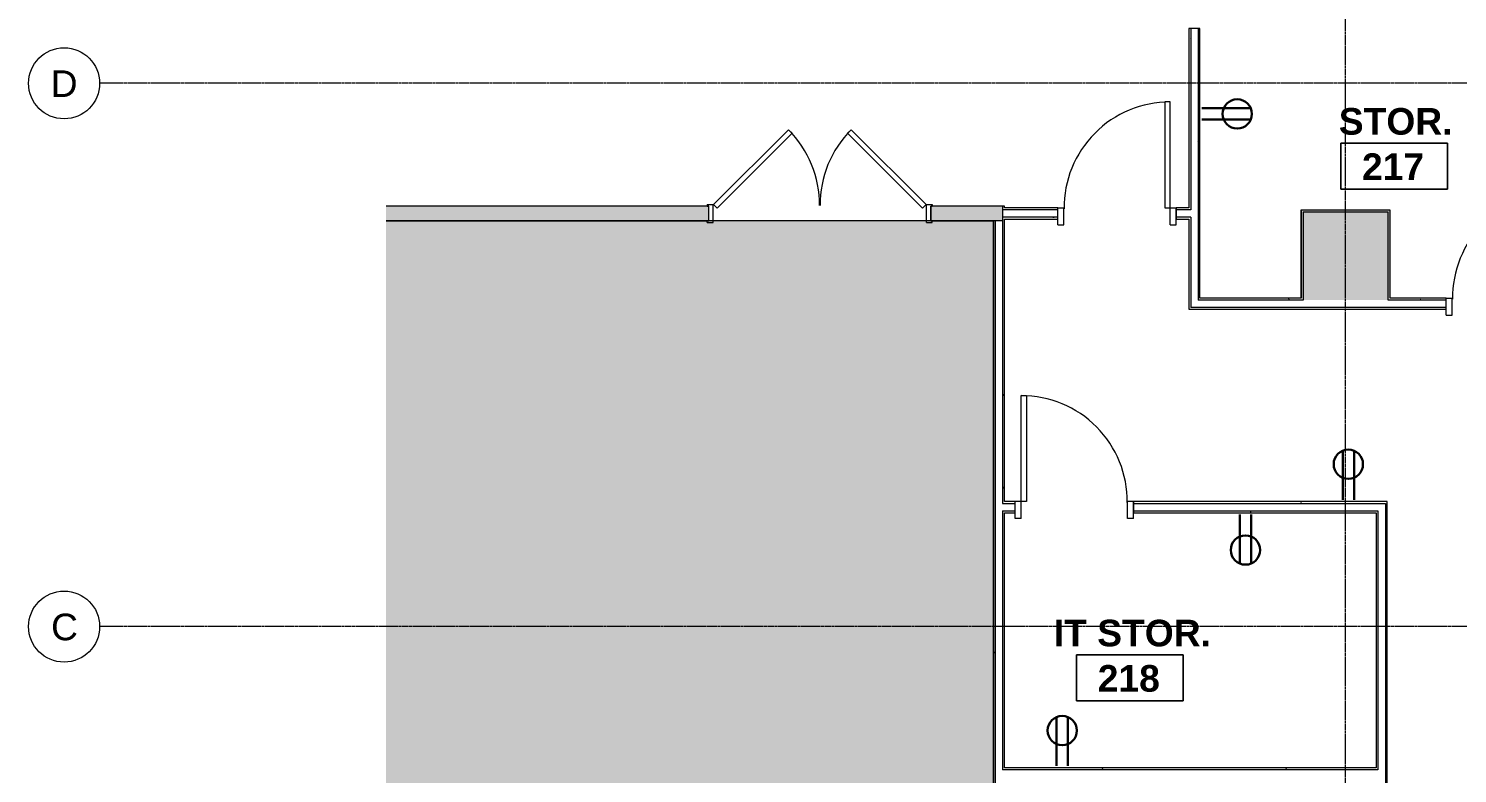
# Model space of a CAD drawing. Header units: inches. Extents: x 29752 to 31446, y 4278 to 5722.
# Drawn here: x 29751.7 to 30234.2, y 4534.4 to 4786.2 of the extents above; entities that cross this region are included whole.
import ezdxf

# ---------------------------------------------------------------- set-up
doc = ezdxf.new("R2010")
doc.units = ezdxf.units.IN
doc.header["$MEASUREMENT"] = 0
doc.linetypes.add('Grid Line 1_2_', pattern=[0.875, 0.5, -0.125, 0.125, -0.125])
for name, color, linetype, lineweight in [('1900 Duke Street_2nd Flr_LINKED_dwg', 8, 'Continuous', 9), ('A-ANNO-NOTE', 131, 'Continuous', 30), ('A-AREA-IDEN', 2, 'Continuous', 9), ('A-DETL-GENF', 92, 'Continuous', 9), ('A-DETL-THIN', 151, 'Continuous', 9), ('A-DOOR', 31, 'Continuous', 13), ('A-DOOR-FRAM', 31, 'Continuous', 20), ('A-WALL', 113, 'Continuous', 13), ('A-WALL-PATT', 111, 'Continuous', 13), ('AE-COLUMN', 7, 'Continuous', 9), ('I-WALL', 2, 'Continuous', 13), ('S-GRID', 1, 'Continuous', 9), ('S-GRID-IDEN', 1, 'Continuous', 9)]:
    doc.layers.add(name, color=color, linetype=linetype, lineweight=lineweight)
doc.styles.add('Swis721 Lt BT', font='swissl.ttf', dxfattribs={"height": 9})
doc.styles.add('Swis721 Lt BT_B', font='', dxfattribs={"height": 9})
doc.styles.get('Swis721 Lt BT_B').set_extended_font_data('Swis721 Lt BT', bold=True)
pattern_1 = [(0, (0, 0), (30.72, 7.68), [1.267, -21.773, 1.267, -21.773, -122.88]), (0, (0, 0), (30.72, 7.68), [-46.08, 1.267, -44.813, 1.267, -21.773, -53.76]), (0, (0, 0), (30.72, 7.68), [-115.2, 1.267, -14.093, 1.267, -37.133]), (120, (11.52, 3.84), (-22.0110751, 22.7643004), [1.267, -21.773, 1.267, -21.773, -122.88]), (120, (11.52, 3.84), (-22.0110751, 22.7643004), [-46.08, 1.267, -44.813, 1.267, -21.773, -53.76]), (120, (11.52, 3.84), (-22.0110751, 22.7643004), [-115.2, 1.267, -14.093, 1.267, -37.133]), (240, (15.36, 19.2), (-8.7089249, -30.4443004), [1.267, -21.773, 1.267, -21.773, -122.88]), (240, (15.36, 19.2), (-8.7089249, -30.4443004), [-46.08, 1.267, -44.813, 1.267, -21.773, -53.76]), (240, (15.36, 19.2), (-8.7089249, -30.4443004), [-115.2, 1.267, -14.093, 1.267, -37.133])]

# ---------------------------------------------------------------- blocks, each defined once
blk = doc.blocks.new('1900 Duke Street_2nd Flr_LINKED_dwg-5565117-FIRST FLOOR POWER _ SIGNAL')
at = {"layer": 'AE-COLUMN'}
blk.add_hatch(color=256, dxfattribs=at).paths.add_polyline_path([(1082.81, 316.25), (1082.92, 316.25), (1082.92, 346.02), (1082.81, 346.02), (1082.81, 316.36)], flags=0)
at = {"layer": 'AE-COLUMN', "flags": 128}
blk.add_lwpolyline([(1082.92, 346.02), (1082.81, 346.02), (1082.81, 316.25)], dxfattribs=at)
blk.add_lwpolyline([(1082.92, 346.02), (1082.81, 346.02), (1082.81, 316.25)], dxfattribs=at)
blk = doc.blocks.new('Double Flush w-Full Lite - Int-FG-WDMF-72_ x 84_-6427678-FIRST FLOOR POWER _ SIGNAL')
at = {"layer": 'A-DOOR', "lineweight": 20}
for p, q in [((-35.91, 3), (-10.58, 28.32)), ((-9.35, 27.09), (-34.67, 1.76)), ((-10.58, 28.32), (-9.35, 27.09)), ((10.58, 28.32), (9.35, 27.09)), ((9.35, 27.09), (34.67, 1.76)), ((35.91, 3), (10.58, 28.32)), ((-34.67, 1.76), (-35.91, 3)), ((34.67, 1.76), (35.91, 3))]:
    blk.add_line(p, q, dxfattribs=at)
at = {"layer": 'A-DOOR', "lineweight": 9}
for centre, start, end in [((-35.91, 3), 359.5, 45), ((35.91, 3), 135, 180.5)]:
    blk.add_arc(centre, 35.81, start, end, dxfattribs=at)
at = {"layer": 'A-DOOR-FRAM'}
for p, q in [((-38, 3), (-36, 3)), ((-38, 3), (-38, 2.5)), ((-38, 2.5), (-37.5, 2.5)), ((-37.5, -2.5), (-37.5, 2.5)), ((-36, -3), (-36, 3)), ((36, -3), (36, 3)), ((36, 3), (38, 3)), ((37.5, 2.5), (38, 2.5)), ((37.5, -2.5), (37.5, 2.5)), ((38, 3), (38, 2.5)), ((-38, -2.5), (-37.5, -2.5)), ((-38, -3), (-38, -2.5)), ((-38, -3), (-36, -3)), ((36, -3), (38, -3)), ((37.5, -2.5), (38, -2.5)), ((38, -3), (38, -2.5))]:
    blk.add_line(p, q, dxfattribs=at)
blk = doc.blocks.new('Single Flush - OTJ_SOLIDFLUSH_ALUM-5854608-FIRST FLOOR POWER _ SIGNAL')
at = {"layer": 'A-DOOR', "lineweight": 20}
for p, q in [((16.15625, 37.6875), (16.15625, 1.875)), ((17.90625, 37.6875), (16.15625, 37.6875)), ((17.90625, 1.875), (17.90625, 37.6875)), ((16.15625, 1.875), (17.90625, 1.875))]:
    blk.add_line(p, q, dxfattribs=at)
at = {"layer": 'A-DOOR', "lineweight": 9}
blk.add_arc((17.90625, 1.875), 35.8125, 90, 180.5, dxfattribs=at)
at = {"layer": 'A-DOOR-FRAM'}
for p, q in [((-20, -3.875), (-20, 1.875)), ((-20, 1.875), (-18, 1.875)), ((-18, -3.875), (-18, 1.875)), ((18.000004, -3.875), (18.000004, 1.875)), ((18.000004, 1.875), (20.000004, 1.875)), ((20.000004, -3.875), (20.000004, 1.875)), ((-20, -3.875), (-18, -3.875)), ((18.000004, -3.875), (20.000004, -3.875))]:
    blk.add_line(p, q, dxfattribs=at)
blk = doc.blocks.new('Single Flush - OTJ_SOLIDFLUSH_ALUM-5854609-FIRST FLOOR POWER _ SIGNAL')
at = {"layer": 'A-DOOR', "lineweight": 20}
for p, q in [((16.15625, -1.875), (17.90625, -1.875)), ((16.15625, -37.6875), (16.15625, -1.875)), ((17.90625, -1.875), (17.90625, -37.6875)), ((17.90625, -37.6875), (16.15625, -37.6875))]:
    blk.add_line(p, q, dxfattribs=at)
at = {"layer": 'A-DOOR', "lineweight": 9}
blk.add_arc((17.90625, -1.875), 35.8125, 179.5, 270, dxfattribs=at)
at = {"layer": 'A-DOOR-FRAM'}
for p, q in [((-20, 3.875), (-20, -1.875)), ((-20, 3.875), (-18, 3.875)), ((-18, 3.875), (-18, -1.875)), ((18.000004, 3.875), (18.000004, -1.875)), ((18.000004, 3.875), (20.000004, 3.875)), ((20.000004, 3.875), (20.000004, -1.875)), ((-20, -1.875), (-18, -1.875)), ((18.000004, -1.875), (20.000004, -1.875))]:
    blk.add_line(p, q, dxfattribs=at)
blk = doc.blocks.new('Room Tag - Room Name and Number-3379422-FIRST FLOOR POWER _ SIGNAL')
at = {"layer": 'A-AREA-IDEN'}
for p, q in [((-0.1881, -0.1636), (-0.1881, -0.0018)), ((-0.1881, -0.0018), (0.1869, -0.0018)), ((0.1869, -0.0018), (-0.1881, -0.0018)), ((-0.1881, -0.0018), (-0.1881, -0.1636)), ((0.1869, -0.0018), (0.1869, -0.1636)), ((0.1869, -0.1636), (0.1869, -0.0018)), ((0.1869, -0.1636), (-0.1881, -0.1636)), ((-0.1881, -0.1636), (0.1869, -0.1636))]:
    blk.add_line(p, q, dxfattribs=at)
blk = doc.blocks.new('Grid - Grid Head - Circle-50561-FIRST FLOOR POWER _ SIGNAL')
at = {"layer": 'S-GRID-IDEN'}
blk.add_circle((0, 0), 0.125, dxfattribs=at)

msp = doc.modelspace()

# ---------------------------------------------------------------- hatches: boundary and pattern name
at = {"layer": 'A-DETL-GENF'}
h = msp.add_hatch(color=9, dxfattribs=at)
h.paths.add_polyline_path([(29883.92, 4391.56), (29937.92, 4391.56), (29937.92, 4391.81), (29967.92, 4391.81), (29967.92, 4391.56), (30063.92, 4391.56), (30063.92, 4391.81), (30077.49, 4391.81), (30077.49, 4721.2), (29872.39, 4721.2), (29872.39, 4391.81), (29883.92, 4391.81)], flags=0)
h.paths.add_polyline_path([(29872.39, 5033.27), (29951.49, 5033.27), (29951.49, 5098.14), (30014.36, 5098.14), (30014.36, 5419.84), (29966.17, 5419.84), (29966.17, 5411.51), (29938.55, 5411.51), (29938.55, 5419.84), (29882.17, 5419.84), (29882.17, 5405.51), (29872.39, 5405.51), (29872.39, 5037.14)], flags=0)
at = {"layer": 'A-WALL'}
msp.add_hatch(color=250, dxfattribs=at).paths.add_polyline_path([(30184.36, 4694.44), (30210.84, 4694.44), (30210.84, 4724.2), (30182.09, 4724.2), (30182.09, 4694.44)], flags=0)
at = {"layer": 'A-WALL-PATT', "lineweight": 9}
h = msp.add_hatch(dxfattribs=at)
h.set_pattern_fill('FP_1', color=256, style=0, pattern_type=2)
h.set_pattern_definition(pattern_1)
h.paths.add_polyline_path([(30143.49, 4691.31), (30144.11, 4691.31), (30144.11, 4722.45), (30143.49, 4722.45), (30143.49, 4691.94)], flags=0)
h.paths.add_polyline_path([(30143.49, 4724.95), (30144.11, 4724.95), (30144.11, 4786.2), (30143.49, 4786.2), (30143.49, 4725.58)], flags=0)
h = msp.add_hatch(dxfattribs=at)
h.set_pattern_fill('FP_1', color=256, style=0, pattern_type=2)
h.set_pattern_definition(pattern_1)
h.paths.add_polyline_path([(30146.61, 4694.44), (30147.24, 4694.44), (30147.24, 4786.2), (30146.61, 4786.2), (30146.61, 4694.83)], flags=0)
h = msp.add_hatch(color=7, dxfattribs=at)
h.paths.add_polyline_path([(30077.49, 4721.2), (30080.61, 4721.2), (30080.61, 4726.2), (30056.36, 4726.2), (30056.36, 4721.2)], flags=0)
h.paths.add_polyline_path([(29981.36, 4721.2), (29981.36, 4726.2), (29872.39, 4726.2), (29872.39, 4721.2)], flags=0)
h = msp.add_hatch(dxfattribs=at)
h.set_pattern_fill('FP_1', color=256, style=0, pattern_type=2)
h.set_pattern_definition(pattern_1)
h.paths.add_polyline_path([(30080.61, 4391.81), (30081.24, 4391.81), (30081.24, 4533.2), (30080.61, 4533.2)], flags=0)
h.paths.add_polyline_path([(30080.61, 4535.7), (30081.24, 4535.7), (30081.24, 4623.2), (30080.61, 4623.2), (30080.61, 4557.32)], flags=0)
h.paths.add_polyline_path([(30081.24, 4625.7), (30081.24, 4722.45), (30080.61, 4722.45), (30080.61, 4625.7), (30080.8, 4625.7)], flags=0)
h.paths.add_polyline_path([(30081.24, 4724.95), (30081.24, 4726.2), (30080.61, 4726.2), (30080.61, 4724.95), (30080.8, 4724.95)], flags=0)
at = {"layer": 'A-WALL-PATT'}
msp.add_hatch(color=250, dxfattribs=at).paths.add_polyline_path([(30211.47, 4695.06), (30211.47, 4724.83), (30181.47, 4724.83), (30181.48, 4695.06), (30182.09, 4695.06), (30182.09, 4724.2), (30210.84, 4724.2), (30210.84, 4695.06), (30211.36, 4695.06)], flags=0)
at = {"layer": 'A-WALL-PATT', "lineweight": 9}
h = msp.add_hatch(dxfattribs=at)
h.set_pattern_fill('FP_1', color=256, style=0, pattern_type=2)
h.set_pattern_definition(pattern_1)
h.paths.add_polyline_path([(30078.11, 4391.81), (30078.11, 4721.2), (30077.49, 4721.2), (30077.49, 4391.81)], flags=0)
h = msp.add_hatch(dxfattribs=at)
h.set_pattern_fill('FP_1', color=256, style=0, pattern_type=2)
h.set_pattern_definition(pattern_1)
h.paths.add_polyline_path([(30139.24, 4721.83), (30143.49, 4721.83), (30143.47, 4722.45), (30139.24, 4722.45)], flags=0)
h.paths.add_polyline_path([(30081.24, 4721.83), (30099.24, 4721.83), (30099.24, 4722.45), (30081.24, 4722.45)], flags=0)
h = msp.add_hatch(dxfattribs=at)
h.set_pattern_fill('FP_1', color=256, style=0, pattern_type=2)
h.set_pattern_definition(pattern_1)
h.paths.add_polyline_path([(30758.65, 4694.44), (30764.43, 4694.44), (30764.43, 4695.06), (30714.68, 4695.06), (30714.68, 4694.44), (30742.51, 4694.44)], flags=0)
h.paths.add_polyline_path([(30571.56, 4694.44), (30621.79, 4694.44), (30621.79, 4695.06), (30571.48, 4695.06), (30571.48, 4694.44)], flags=0)
h.paths.add_polyline_path([(30541.36, 4694.44), (30541.98, 4694.44), (30541.98, 4695.06), (30505.36, 4695.06), (30505.36, 4694.44), (30541.17, 4694.44)], flags=0)
h.paths.add_polyline_path([(30661.79, 4694.44), (30666.98, 4694.44), (30666.98, 4695.06), (30661.79, 4695.06)], flags=0)
h.paths.add_polyline_path([(30674.68, 4694.44), (30674.68, 4695.06), (30669.48, 4695.06), (30669.48, 4694.44), (30670.11, 4694.44)], flags=0)
h.paths.add_polyline_path([(30360.42, 4694.44), (30457.36, 4694.44), (30457.36, 4695.06), (30360.42, 4695.06)], flags=0)
h.paths.add_polyline_path([(30289.2, 4694.44), (30312.42, 4694.44), (30312.42, 4695.06), (30277.67, 4695.06), (30277.67, 4694.44)], flags=0)
h.paths.add_polyline_path([(30210.84, 4694.44), (30230.42, 4694.44), (30230.42, 4695.06), (30210.84, 4695.06), (30210.84, 4694.83)], flags=0)
h.paths.add_polyline_path([(30275.17, 4694.44), (30275.17, 4695.06), (30270.42, 4695.06), (30270.42, 4694.44)], flags=0)
h.paths.add_polyline_path([(30182.09, 4694.44), (30182.09, 4695.06), (30147.24, 4695.06), (30147.24, 4694.44), (30181.36, 4694.44)], flags=0)
h = msp.add_hatch(dxfattribs=at)
h.set_pattern_fill('FP_1', color=256, style=0, pattern_type=2)
h.set_pattern_definition(pattern_1)
h.paths.add_polyline_path([(30758.65, 4691.31), (30767.55, 4691.31), (30767.55, 4691.94), (30714.68, 4691.94), (30714.68, 4691.31), (30742.51, 4691.31)], flags=0)
h.paths.add_polyline_path([(30541.36, 4691.31), (30621.79, 4691.31), (30621.79, 4691.94), (30505.36, 4691.94), (30505.36, 4691.31), (30539.6, 4691.31)], flags=0)
h.paths.add_polyline_path([(30669.48, 4691.31), (30674.68, 4691.31), (30674.68, 4691.94), (30661.79, 4691.94), (30661.79, 4691.31), (30666.98, 4691.31)], flags=0)
h.paths.add_polyline_path([(30457.36, 4691.31), (30457.36, 4691.94), (30360.42, 4691.94), (30360.42, 4691.31), (30393.41, 4691.31)], flags=0)
h.paths.add_polyline_path([(30211.36, 4691.31), (30230.42, 4691.31), (30230.42, 4691.94), (30144.11, 4691.94), (30144.13, 4691.31), (30208.36, 4691.31)], flags=0)
h.paths.add_polyline_path([(30289.2, 4691.31), (30312.42, 4691.31), (30312.42, 4691.94), (30270.42, 4691.94), (30270.42, 4691.31), (30277.67, 4691.31)], flags=0)
h = msp.add_hatch(dxfattribs=at)
h.set_pattern_fill('FP_1', color=256, style=0, pattern_type=2)
h.set_pattern_definition(pattern_1)
h.paths.add_polyline_path([(30206.74, 4625.7), (30209.86, 4625.7), (30209.86, 4626.32), (30124.81, 4626.32), (30124.81, 4625.7), (30185, 4625.7)], flags=0)
h.paths.add_polyline_path([(30081.24, 4625.7), (30084.81, 4625.7), (30084.81, 4626.32), (30081.24, 4626.32)], flags=0)
h = msp.add_hatch(dxfattribs=at)
h.set_pattern_fill('FP_1', color=256, style=0, pattern_type=2)
h.set_pattern_definition(pattern_1)
h.paths.add_polyline_path([(30185, 4622.57), (30206.74, 4622.57), (30206.73, 4623.2), (30124.81, 4623.2), (30124.81, 4622.57)], flags=0)
h.paths.add_polyline_path([(30084.81, 4622.57), (30084.81, 4623.2), (30081.24, 4623.2), (30081.24, 4622.57)], flags=0)
h = msp.add_hatch(dxfattribs=at)
h.set_pattern_fill('FP_1', color=256, style=0, pattern_type=2)
h.set_pattern_definition(pattern_1)
h.paths.add_polyline_path([(30210.49, 4535.7), (30210.49, 4536.32), (30209.86, 4536.32), (30209.86, 4535.7)], flags=0)
h.paths.add_polyline_path([(30207.36, 4535.7), (30207.36, 4536.32), (30081.24, 4536.32), (30081.24, 4535.7), (30185, 4535.7)], flags=0)
h = msp.add_hatch(dxfattribs=at)
h.set_pattern_fill('FP_1', color=256, style=0, pattern_type=2)
h.set_pattern_definition(pattern_1)
h.paths.add_polyline_path([(30210.36, 4417.69), (30210.49, 4417.69), (30210.49, 4489.16), (30209.86, 4489.16), (30209.86, 4417.69)], flags=0)
h.paths.add_polyline_path([(30209.86, 4529.16), (30210.49, 4529.16), (30210.49, 4535.7), (30209.86, 4535.7), (30209.86, 4532.57)], flags=0)

# ---------------------------------------------------------------- linework, layer by layer
at = {"layer": 'A-ANNO-NOTE'}
for p, q in [((30147.89, 4759.25), (30164.42, 4759.25)), ((30147.89, 4755.42), (30164.42, 4755.42)), ((30195.44, 4626.97), (30195.44, 4643.5)), ((30199.27, 4626.97), (30199.27, 4643.5)), ((30160.7, 4621.92), (30160.7, 4605.39)), ((30164.54, 4621.92), (30164.54, 4605.39)), ((30098.81, 4536.97), (30098.81, 4553.5)), ((30102.65, 4536.97), (30102.65, 4553.5))]:
    msp.add_line(p, q, dxfattribs=at)
for centre in [(30159.85, 4757.34), (30197.35, 4638.94), (30162.62, 4609.96), (30100.73, 4548.94)]:
    msp.add_circle(centre, 4.95, dxfattribs=at)
at = {"layer": 'A-DETL-THIN'}
for p, q in [((30077.49, 4721.2), (29872.39, 4721.2)), ((30077.49, 4391.56), (30077.49, 4721.2))]:
    msp.add_line(p, q, dxfattribs=at)
at = {"layer": 'A-WALL'}
for p, q in [((30144.11, 4786.2), (30144.11, 4724.95)), ((30146.61, 4786.2), (30146.61, 4694.44)), ((30080.61, 4726.2), (30080.61, 4625.7)), ((30099.24, 4724.95), (30080.61, 4724.95)), ((30144.11, 4724.95), (30139.24, 4724.95)), ((30080.61, 4721.2), (30077.49, 4721.2)), ((30078.11, 4721.2), (30078.11, 4391.56)), ((30099.24, 4722.45), (30080.61, 4722.45)), ((30144.11, 4722.45), (30139.24, 4722.45)), ((30144.11, 4722.45), (30144.11, 4691.94)), ((30230.42, 4691.94), (30144.11, 4691.94)), ((30182.09, 4694.44), (30146.61, 4694.44)), ((30230.42, 4694.44), (30210.84, 4694.44)), ((30080.61, 4625.7), (30084.81, 4625.7)), ((30080.61, 4623.2), (30080.61, 4535.7)), ((30080.61, 4623.2), (30084.81, 4623.2)), ((30124.81, 4625.7), (30209.86, 4625.7)), ((30124.81, 4623.2), (30207.36, 4623.2)), ((30207.36, 4623.2), (30207.36, 4535.7)), ((30209.86, 4625.7), (30209.86, 4529.16)), ((30207.36, 4535.7), (30080.61, 4535.7))]:
    msp.add_line(p, q, dxfattribs=at)
at = {"layer": 'A-WALL', "color": 8, "lineweight": 20}
for p, q in [((30211.47, 4724.83), (30181.47, 4724.83)), ((30181.47, 4724.83), (30181.47, 4695.06)), ((30211.47, 4695.06), (30211.47, 4724.83))]:
    msp.add_line(p, q, dxfattribs=at)
at = {"layer": 'A-WALL', "color": 55}
for p, q in [((30182.09, 4724.2), (30182.09, 4695.06)), ((30210.84, 4724.2), (30182.09, 4724.2)), ((30210.84, 4695.06), (30210.84, 4724.2)), ((30182.09, 4695.06), (30182.09, 4694.44)), ((30210.84, 4694.44), (30210.84, 4695.06))]:
    msp.add_line(p, q, dxfattribs=at)
at = {"layer": 'I-WALL'}
for p, q in [((30147.24, 4786.2), (30143.49, 4786.2)), ((30143.49, 4786.2), (30143.49, 4725.58)), ((30147.24, 4695.06), (30147.24, 4786.2)), ((30099.24, 4725.58), (30081.24, 4725.58)), ((30099.24, 4721.83), (30099.24, 4725.58)), ((30143.49, 4725.58), (30139.24, 4725.58)), ((30139.24, 4725.58), (30139.24, 4721.83)), ((30077.49, 4721.2), (30077.49, 4391.56)), ((30081.24, 4721.83), (30099.24, 4721.83)), ((30081.24, 4626.32), (30081.24, 4721.2)), ((30139.24, 4721.83), (30143.49, 4721.83)), ((30143.49, 4721.83), (30143.49, 4691.31)), ((30181.47, 4695.06), (30147.24, 4695.06)), ((30230.42, 4695.06), (30211.47, 4695.06)), ((30230.42, 4691.31), (30230.42, 4695.06)), ((30143.49, 4691.31), (30230.42, 4691.31)), ((30084.81, 4626.32), (30081.24, 4626.32)), ((30084.81, 4622.57), (30084.81, 4626.32)), ((30210.49, 4626.32), (30124.81, 4626.32)), ((30124.81, 4626.32), (30124.81, 4622.57)), ((30210.49, 4529.16), (30210.49, 4626.32)), ((30081.24, 4536.32), (30081.24, 4622.57)), ((30081.24, 4622.57), (30084.81, 4622.57)), ((30124.81, 4622.57), (30206.74, 4622.57)), ((30206.74, 4622.57), (30206.74, 4536.32)), ((30206.74, 4536.32), (30081.24, 4536.32))]:
    msp.add_line(p, q, dxfattribs=at)
at = {"layer": 'I-WALL', "color": 8, "lineweight": 20}
for p, q in [((29981.36, 4726.2), (29872.39, 4726.2)), ((29981.36, 4721.2), (29981.36, 4726.2)), ((30081.24, 4726.2), (30056.36, 4726.2)), ((30056.36, 4726.2), (30056.36, 4721.2)), ((30081.24, 4725.58), (30081.24, 4726.2)), ((29872.39, 4721.2), (29981.36, 4721.2)), ((30056.36, 4721.2), (30077.49, 4721.2)), ((30081.24, 4721.2), (30081.24, 4721.83))]:
    msp.add_line(p, q, dxfattribs=at)
at = {"layer": 'S-GRID', "linetype": 'Grid Line 1_2_'}
for p, q in [((30196.36, 4277.77), (30196.36, 5698.13)), ((31446.27, 4767.7), (29775.66, 4767.7)), ((31446.27, 4584.08), (29775.66, 4584.08))]:
    msp.add_line(p, q, dxfattribs=at)

# ---------------------------------------------------------------- block references
at = {"layer": '1900 Duke Street_2nd Flr_LINKED_dwg', "color": 7}
msp.add_blockref('1900 Duke Street_2nd Flr_LINKED_dwg-5565117-FIRST FLOOR POWER _ SIGNAL', (29098.55, 4378.81), dxfattribs=at)
at = {"layer": 'A-AREA-IDEN', "xscale": 95.99999999999994, "yscale": 95.99999999999994, "zscale": 95.99999999999994}
for p in [(30212.86, 4747.63), (30123.63, 4574.69)]:
    msp.add_blockref('Room Tag - Room Name and Number-3379422-FIRST FLOOR POWER _ SIGNAL', p, dxfattribs=at)
at = {"layer": 'A-DOOR'}
for name, p in [('Single Flush - OTJ_SOLIDFLUSH_ALUM-5854608-FIRST FLOOR POWER _ SIGNAL', (30119.24, 4723.7)), ('Double Flush w-Full Lite - Int-FG-WDMF-72_ x 84_-6427678-FIRST FLOOR POWER _ SIGNAL', (30018.86, 4723.7)), ('Single Flush - OTJ_SOLIDFLUSH_ALUM-5854608-FIRST FLOOR POWER _ SIGNAL', (30250.42, 4693.19))]:
    msp.add_blockref(name, p, dxfattribs=at)
at = {"layer": 'A-DOOR', "rotation": 180}
msp.add_blockref('Single Flush - OTJ_SOLIDFLUSH_ALUM-5854609-FIRST FLOOR POWER _ SIGNAL', (30104.81, 4624.45), dxfattribs=at)
at = {"layer": 'S-GRID-IDEN', "xscale": 95.99999999999994, "yscale": 95.99999999999994, "zscale": 95.99999999999994, "rotation": 89.99999999999982}
for p in [(29763.66, 4767.7), (29763.66, 4584.08)]:
    msp.add_blockref('Grid - Grid Head - Circle-50561-FIRST FLOOR POWER _ SIGNAL', p, dxfattribs=at)

# ---------------------------------------------------------------- texts
at = {"layer": 'A-AREA-IDEN', "char_height": 9, "attachment_point": 1, "style": 'Swis721 Lt BT_B'}
for s, insert, width in [('STOR.', (30194.13, 4759.34), 45.147), ('217', (30201.97, 4744.02), 25.452), ('IT STOR.', (30097.88, 4586.4), 62.115), ('218', (30112.73, 4571.08), 25.452)]:
    msp.add_mtext(s, dxfattribs=dict(at, insert=insert, width=width))
at = {"layer": 'S-GRID-IDEN', "char_height": 9, "attachment_point": 1, "style": 'Swis721 Lt BT'}
for s, insert, width in [('D', (29759.13, 4772.08), 10.908), ('C', (29759.26, 4588.46), 10.605)]:
    msp.add_mtext(s, dxfattribs=dict(at, insert=insert, width=width))

doc.saveas('drawing.dxf')
